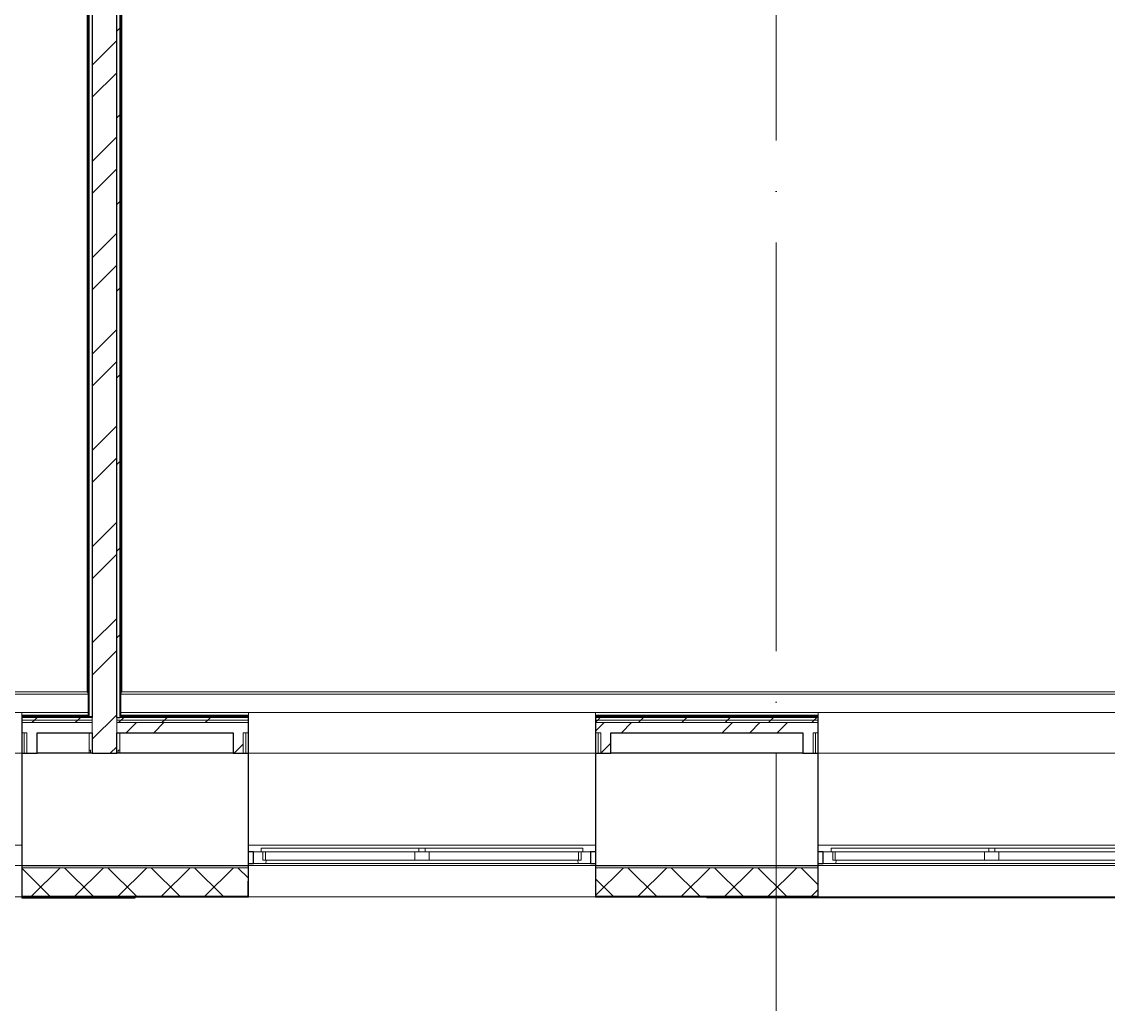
# Model space of a CAD drawing. Header units: millimetres. Extents: x -88595 to 880822, y -1054509 to -148035.
# Drawn here: x 154568 to 159889, y -284080 to -279271 of the extents above; entities that cross this region are included whole.
import ezdxf

# ---------------------------------------------------------------- set-up
doc = ezdxf.new("R2010")
doc.units = ezdxf.units.MM
doc.linetypes.add('ADSK_Линия сетки', pattern=[25, 20, -2.5, 0, -2.5])
for name, color, linetype, lineweight in [('_ Окна', 7, 'Continuous', 30), ('Оборудование', 7, 'Continuous', 18), ('Ограждение', 7, 'Continuous', 9), ('Окна', 7, 'Continuous', 9), ('Оси', 7, 'Continuous', 9), ('Стены внутренние', 7, 'Continuous', 18), ('Стены наружные', 7, 'Continuous', 18), ('Стены штриховка', 7, 'Continuous', 9)]:
    doc.layers.add(name, color=color, linetype=linetype, lineweight=lineweight)
pattern_1 = [(180, (215928.69, 665702.34), (-1e-14, -100), [])]

# ---------------------------------------------------------------- blocks, each defined once
blk = doc.blocks.new('1 этаж')
at = {"layer": 'Стены наружные', "lineweight": 9}
h = blk.add_hatch(dxfattribs=at)
h.set_pattern_fill('FP_41', color=256, style=0, pattern_type=2)
h.set_pattern_definition(pattern_1)
h.paths.add_polyline_path([(182042.7, 644902.6), (183317.7, 644902.6), (183317.7, 644912.6), (182042.7, 644912.6)])
h.paths.add_polyline_path([(250165.9, 644902.6), (250742.7, 644902.6), (250742.7, 644912.6), (249457.7, 644912.6), (249457.7, 644902.6)])
h.paths.add_polyline_path([(185017.7, 644902.6), (186167.7, 644902.6), (186167.7, 644912.6), (185017.7, 644912.6)])
h.paths.add_polyline_path([(247295.7, 644902.6), (247757.7, 644902.6), (247757.7, 644912.6), (246657.7, 644912.6), (246657.7, 644902.6)])
h.paths.add_polyline_path([(187867.7, 644902.6), (188997.7, 644902.6), (188997.7, 644912.6), (187867.7, 644912.6)])
h.paths.add_polyline_path([(244425.5, 644902.6), (244957.7, 644902.6), (244957.7, 644912.6), (243882.7, 644912.6), (243882.7, 644902.6)])
h.paths.add_polyline_path([(190697.7, 644902.6), (191807.7, 644902.6), (191807.7, 644912.6), (190697.7, 644912.6)])
h.paths.add_polyline_path([(242182.7, 644902.6), (242182.7, 644912.6), (241087.7, 644912.6), (241087.7, 644902.6), (241555.3, 644902.6)])
h.paths.add_polyline_path([(193507.7, 644902.6), (194597.7, 644902.6), (194597.7, 644912.6), (193507.7, 644912.6)])
h.paths.add_polyline_path([(239387.7, 644902.6), (239387.7, 644912.6), (238282.7, 644912.6), (238282.7, 644902.6), (238685.1, 644902.6)])
h.paths.add_polyline_path([(196297.7, 644902.6), (197427.7, 644902.6), (197427.7, 644912.6), (196297.7, 644912.6)])
h.paths.add_polyline_path([(236532.5, 644902.6), (236582.7, 644902.6), (236582.7, 644912.6), (235502.7, 644912.6), (235502.7, 644902.6), (235814.9, 644902.6)])
h.paths.add_polyline_path([(199127.7, 644902.6), (200247.7, 644902.6), (200247.7, 644912.6), (199127.7, 644912.6)])
h.paths.add_polyline_path([(233802.7, 644902.6), (233802.7, 644912.6), (232727.7, 644912.6), (232727.7, 644902.6), (233662.3, 644902.6)])
h.paths.add_polyline_path([(201947.7, 644902.6), (203017.7, 644902.6), (203017.7, 644912.6), (201947.7, 644912.6)])
h.paths.add_polyline_path([(230792.1, 644902.6), (231027.7, 644902.6), (231027.7, 644912.6), (229927.7, 644912.6), (229927.7, 644902.6), (230074.5, 644902.6)])
h.paths.add_polyline_path([(204717.7, 644902.6), (205817.7, 644902.6), (205817.7, 644912.6), (204717.7, 644912.6)])
h.paths.add_polyline_path([(228227.7, 644902.6), (228227.7, 644912.6), (227127.7, 644912.6), (227127.7, 644902.6), (227921.9, 644902.6)])
h.paths.add_polyline_path([(207517.7, 644902.6), (208647.7, 644902.6), (208647.7, 644912.6), (207517.7, 644912.6)])
h.paths.add_polyline_path([(225427.7, 644902.6), (225427.7, 644912.6), (224347.7, 644912.6), (224347.7, 644902.6), (225051.7, 644902.6)])
h.paths.add_polyline_path([(222181.5, 644902.6), (222647.7, 644902.6), (222647.7, 644912.6), (221547.7, 644912.6), (221547.7, 644902.6), (221549.7, 644902.6)])
h.paths.add_polyline_path([(210347.7, 644902.6), (211457.7, 644902.6), (211457.7, 644912.6), (210347.7, 644912.6)])
h.paths.add_polyline_path([(219845.7, 644902.6), (219847.7, 644902.6), (219847.7, 644912.6), (218807.7, 644912.6), (218808.7, 644902.6), (219670.1, 644902.6)])
h.paths.add_polyline_path([(213157.7, 644902.6), (214267.7, 644902.6), (214267.7, 644912.6), (213157.7, 644912.6)])
h.paths.add_polyline_path([(217107.7, 644902.6), (217107.7, 644912.6), (215967.7, 644912.6), (215968.7, 644902.6), (216957.7, 644902.6)])
h = blk.add_hatch(dxfattribs=at)
h.set_pattern_fill('FP_42', color=256, style=0, pattern_type=2)
h.set_pattern_definition(pattern_1)
h.paths.add_polyline_path([(182042.7, 644902.6), (183317.7, 644902.6), (183317.7, 644912.6), (182042.7, 644912.6)])
h.paths.add_polyline_path([(250166.6, 644902.6), (250742.7, 644902.6), (250742.7, 644912.6), (249457.7, 644912.6), (249457.7, 644902.6)])
h.paths.add_polyline_path([(185017.7, 644902.6), (186167.7, 644902.6), (186167.7, 644912.6), (185017.7, 644912.6)])
h.paths.add_polyline_path([(247296.4, 644902.6), (247757.7, 644902.6), (247757.7, 644912.6), (246657.7, 644912.6), (246657.7, 644902.6)])
h.paths.add_polyline_path([(187867.7, 644902.6), (188997.7, 644902.6), (188997.7, 644912.6), (187867.7, 644912.6)])
h.paths.add_polyline_path([(244426.2, 644902.6), (244957.7, 644902.6), (244957.7, 644912.6), (243882.7, 644912.6), (243882.7, 644902.6)])
h.paths.add_polyline_path([(190697.7, 644902.6), (191807.7, 644902.6), (191807.7, 644912.6), (190697.7, 644912.6)])
h.paths.add_polyline_path([(242182.7, 644902.6), (242182.7, 644912.6), (241087.7, 644912.6), (241087.7, 644902.6), (241556, 644902.6)])
h.paths.add_polyline_path([(193507.7, 644902.6), (194597.7, 644902.6), (194597.7, 644912.6), (193507.7, 644912.6)])
h.paths.add_polyline_path([(239387.7, 644902.6), (239387.7, 644912.6), (238282.7, 644912.6), (238282.7, 644902.6), (238685.8, 644902.6)])
h.paths.add_polyline_path([(196297.7, 644902.6), (197427.7, 644902.6), (197427.7, 644912.6), (196297.7, 644912.6)])
h.paths.add_polyline_path([(236533.1, 644902.6), (236582.7, 644902.6), (236582.7, 644912.6), (235502.7, 644912.6), (235502.7, 644902.6), (235815.6, 644902.6)])
h.paths.add_polyline_path([(199127.7, 644902.6), (200247.7, 644902.6), (200247.7, 644912.6), (199127.7, 644912.6)])
h.paths.add_polyline_path([(233802.7, 644902.6), (233802.7, 644912.6), (232727.7, 644912.6), (232727.7, 644902.6), (233662.9, 644902.6)])
h.paths.add_polyline_path([(201947.7, 644902.6), (203017.7, 644902.6), (203017.7, 644912.6), (201947.7, 644912.6)])
h.paths.add_polyline_path([(230792.7, 644902.6), (231027.7, 644902.6), (231027.7, 644912.6), (229927.7, 644912.6), (229927.7, 644902.6), (230075.2, 644902.6)])
h.paths.add_polyline_path([(204717.7, 644902.6), (205817.7, 644902.6), (205817.7, 644912.6), (204717.7, 644912.6)])
h.paths.add_polyline_path([(228227.7, 644902.6), (228227.7, 644912.6), (227127.7, 644912.6), (227127.7, 644902.6), (227922.5, 644902.6)])
h.paths.add_polyline_path([(207517.7, 644902.6), (208647.7, 644902.6), (208647.7, 644912.6), (207517.7, 644912.6)])
h.paths.add_polyline_path([(225427.7, 644902.6), (225427.7, 644912.6), (224347.7, 644912.6), (224347.7, 644902.6), (225052.3, 644902.6)])
h.paths.add_polyline_path([(222182.1, 644902.6), (222647.7, 644902.6), (222647.7, 644912.6), (221547.7, 644912.6), (221547.7, 644902.6), (221549.7, 644902.6)])
h.paths.add_polyline_path([(210347.7, 644902.6), (211457.7, 644902.6), (211457.7, 644912.6), (210347.7, 644912.6)])
h.paths.add_polyline_path([(219845.7, 644902.6), (219847.7, 644902.6), (219847.7, 644912.6), (218807.7, 644912.6), (218808.7, 644902.6), (219670.6, 644902.6)])
h.paths.add_polyline_path([(213157.7, 644902.6), (214267.7, 644902.6), (214267.7, 644912.6), (213157.7, 644912.6)])
h.paths.add_polyline_path([(217107.7, 644902.6), (217107.7, 644912.6), (215967.7, 644912.6), (215968.7, 644902.6), (216957.7, 644902.6)])
h = blk.add_hatch(dxfattribs=at)
h.set_pattern_fill('FP_42', color=256, style=0, pattern_type=2)
h.set_pattern_definition([(180, (215928.69, 665702.34), (-1e-14, -100), [])])
h.paths.add_polyline_path([(182042.7, 644902.6), (183317.7, 644902.6), (183317.7, 644912.6), (182042.7, 644912.6)])
h.paths.add_polyline_path([(250166.6, 644902.6), (250742.7, 644902.6), (250742.7, 644912.6), (249457.7, 644912.6), (249457.7, 644902.6)])
h.paths.add_polyline_path([(185017.7, 644902.6), (186167.7, 644902.6), (186167.7, 644912.6), (185017.7, 644912.6)])
h.paths.add_polyline_path([(247296.4, 644902.6), (247757.7, 644902.6), (247757.7, 644912.6), (246657.7, 644912.6), (246657.7, 644902.6)])
h.paths.add_polyline_path([(187867.7, 644902.6), (188997.7, 644902.6), (188997.7, 644912.6), (187867.7, 644912.6)])
h.paths.add_polyline_path([(244426.2, 644902.6), (244957.7, 644902.6), (244957.7, 644912.6), (243882.7, 644912.6), (243882.7, 644902.6)])
h.paths.add_polyline_path([(190697.7, 644902.6), (191807.7, 644902.6), (191807.7, 644912.6), (190697.7, 644912.6)])
h.paths.add_polyline_path([(242182.7, 644902.6), (242182.7, 644912.6), (241087.7, 644912.6), (241087.7, 644902.6), (241556, 644902.6)])
h.paths.add_polyline_path([(193507.7, 644902.6), (194597.7, 644902.6), (194597.7, 644912.6), (193507.7, 644912.6)])
h.paths.add_polyline_path([(239387.7, 644902.6), (239387.7, 644912.6), (238282.7, 644912.6), (238282.7, 644902.6), (238685.8, 644902.6)])
h.paths.add_polyline_path([(196297.7, 644902.6), (197427.7, 644902.6), (197427.7, 644912.6), (196297.7, 644912.6)])
h.paths.add_polyline_path([(236533.1, 644902.6), (236582.7, 644902.6), (236582.7, 644912.6), (235502.7, 644912.6), (235502.7, 644902.6), (235815.6, 644902.6)])
h.paths.add_polyline_path([(199127.7, 644902.6), (200247.7, 644902.6), (200247.7, 644912.6), (199127.7, 644912.6)])
h.paths.add_polyline_path([(233802.7, 644902.6), (233802.7, 644912.6), (232727.7, 644912.6), (232727.7, 644902.6), (233662.9, 644902.6)])
h.paths.add_polyline_path([(201947.7, 644902.6), (203017.7, 644902.6), (203017.7, 644912.6), (201947.7, 644912.6)])
h.paths.add_polyline_path([(230792.7, 644902.6), (231027.7, 644902.6), (231027.7, 644912.6), (229927.7, 644912.6), (229927.7, 644902.6), (230075.2, 644902.6)])
h.paths.add_polyline_path([(204717.7, 644902.6), (205817.7, 644902.6), (205817.7, 644912.6), (204717.7, 644912.6)])
h.paths.add_polyline_path([(228227.7, 644902.6), (228227.7, 644912.6), (227127.7, 644912.6), (227127.7, 644902.6), (227922.5, 644902.6)])
h.paths.add_polyline_path([(207517.7, 644902.6), (208647.7, 644902.6), (208647.7, 644912.6), (207517.7, 644912.6)])
h.paths.add_polyline_path([(225427.7, 644902.6), (225427.7, 644912.6), (224347.7, 644912.6), (224347.7, 644902.6), (225052.3, 644902.6)])
h.paths.add_polyline_path([(222182.1, 644902.6), (222647.7, 644902.6), (222647.7, 644912.6), (221547.7, 644912.6), (221547.7, 644902.6), (221549.7, 644902.6)])
h.paths.add_polyline_path([(210347.7, 644902.6), (211457.7, 644902.6), (211457.7, 644912.6), (210347.7, 644912.6)])
h.paths.add_polyline_path([(219845.7, 644902.6), (219847.7, 644902.6), (219847.7, 644912.6), (218807.7, 644912.6), (218808.7, 644902.6), (219670.6, 644902.6)])
h.paths.add_polyline_path([(213157.7, 644902.6), (214267.7, 644902.6), (214267.7, 644912.6), (213157.7, 644912.6)])
h.paths.add_polyline_path([(217107.7, 644902.6), (217107.7, 644912.6), (215967.7, 644912.6), (215968.7, 644902.6), (216957.7, 644902.6)])
at = {"layer": '_ Окна'}
for p, q in [((191832.7, 644980.6), (191807.7, 644980.6)), ((191832.7, 644922.6), (191832.7, 644980.6)), ((193507.7, 644980.6), (193482.7, 644980.6)), ((193482.7, 644980.6), (193482.7, 644922.6)), ((194622.7, 644980.6), (194597.7, 644980.6)), ((194622.7, 644922.6), (194622.7, 644980.6)), ((191807.7, 644922.6), (191832.7, 644922.6)), ((193482.7, 644922.6), (193507.7, 644922.6)), ((194597.7, 644922.6), (194622.7, 644922.6))]:
    blk.add_line(p, q, dxfattribs=at)
at = {"layer": '_ Окна', "lineweight": 18}
for p, q in [((191870.7, 644980.6), (191832.7, 644980.6)), ((191832.7, 644980.6), (191832.7, 644922.6)), ((191878.7, 644939.6), (191878.7, 644980.6)), ((193436.7, 644980.6), (193436.7, 644939.6)), ((193482.7, 644980.6), (193444.7, 644980.6)), ((193482.7, 644922.6), (193482.7, 644980.6)), ((194660.7, 644980.6), (194622.7, 644980.6)), ((194622.7, 644980.6), (194622.7, 644922.6)), ((194668.7, 644939.6), (194668.7, 644980.6)), ((191832.7, 644922.6), (191892.2, 644922.6)), ((191890.7, 644939.6), (191878.7, 644939.6)), ((191892.2, 644922.6), (191896.7, 644939.6)), ((193418.7, 644939.6), (193423.3, 644922.6)), ((193423.3, 644922.6), (193482.7, 644922.6)), ((193436.7, 644939.6), (193424.7, 644939.6)), ((194622.7, 644922.6), (194682.2, 644922.6)), ((194680.7, 644939.6), (194668.7, 644939.6)), ((194682.2, 644922.6), (194686.7, 644939.6))]:
    blk.add_line(p, q, dxfattribs=at)
at = {"layer": 'Ограждение'}
for p, q in [((191017.7, 651397.6), (191017.7, 645762.6)), ((191187.7, 645762.6), (191187.7, 651067.8)), ((191022.7, 645752.6), (183240.7, 645752.6)), ((183245.7, 645762.6), (191017.7, 645762.6)), ((191022.7, 645757.6), (191017.7, 645762.6)), ((191187.7, 645762.6), (191182.6, 645757.5)), ((191182.6, 645752.6), (199377.8, 645752.6)), ((199372.7, 645762.6), (191187.7, 645762.6)), ((183240.7, 645662.6), (191022.7, 645662.6)), ((188997.7, 645662.6), (190697.7, 645662.6)), ((190697.7, 645662.6), (190697.7, 645647.6)), ((191182.7, 645662.6), (199377.7, 645662.6)), ((191807.7, 645647.6), (191807.7, 645662.6)), ((191807.7, 645662.6), (193507.7, 645662.6)), ((193507.7, 645662.6), (193507.7, 645647.6)), ((194597.7, 645647.6), (194597.7, 645662.6)), ((194597.7, 645662.6), (196297.7, 645662.6)), ((191027.7, 645562.6), (191027.7, 645462.6)), ((191177.7, 645462.6), (191177.7, 645562.6)), ((188997.7, 645462.6), (190697.7, 645462.6)), ((191807.7, 645462.6), (193507.7, 645462.6)), ((194597.7, 645462.6), (196297.7, 645462.6)), ((188997.7, 645012.6), (190697.7, 645012.6)), ((191807.7, 645012.6), (193507.7, 645012.6)), ((194597.7, 645012.6), (196297.7, 645012.6))]:
    blk.add_line(p, q, dxfattribs=at)
at = {"layer": 'Окна'}
for p, q in [((191870.7, 644997.6), (192642.7, 644997.6)), ((191870.7, 644980.6), (191870.7, 644997.6)), ((192642.7, 644980.6), (191870.7, 644980.6)), ((191890.7, 644939.6), (191890.7, 644980.6)), ((192622.7, 644980.6), (192622.7, 644939.6)), ((192642.7, 644997.6), (192672.7, 644997.6)), ((192642.7, 644997.6), (192642.7, 644980.6)), ((192672.7, 644980.6), (192642.7, 644980.6)), ((192672.7, 644997.6), (193444.7, 644997.6)), ((192672.7, 644980.6), (192672.7, 644997.6)), ((193444.7, 644980.6), (192672.7, 644980.6)), ((192692.7, 644939.6), (192692.7, 644980.6)), ((193424.7, 644980.6), (193424.7, 644939.6)), ((193444.7, 644997.6), (193444.7, 644980.6)), ((194660.7, 644997.6), (195432.7, 644997.6)), ((194660.7, 644980.6), (194660.7, 644997.6)), ((195432.7, 644980.6), (194660.7, 644980.6)), ((194680.7, 644939.6), (194680.7, 644980.6)), ((195412.7, 644980.6), (195412.7, 644939.6)), ((195432.7, 644997.6), (195462.7, 644997.6)), ((195432.7, 644997.6), (195432.7, 644980.6)), ((195462.7, 644980.6), (195432.7, 644980.6)), ((195462.7, 644997.6), (196234.7, 644997.6)), ((195462.7, 644980.6), (195462.7, 644997.6)), ((196234.7, 644980.6), (195462.7, 644980.6)), ((195482.7, 644939.6), (195482.7, 644980.6)), ((192622.7, 644939.6), (191890.7, 644939.6)), ((191892.2, 644922.6), (193423.3, 644922.6)), ((192692.7, 644939.6), (192622.7, 644939.6)), ((193424.7, 644939.6), (192692.7, 644939.6)), ((195412.7, 644939.6), (194680.7, 644939.6)), ((194682.2, 644922.6), (196213.3, 644922.6)), ((195482.7, 644939.6), (195412.7, 644939.6)), ((196214.7, 644939.6), (195482.7, 644939.6))]:
    blk.add_line(p, q, dxfattribs=at)
at = {"layer": 'Оси', "linetype": 'ADSK_Линия сетки', "ltscale": 100}
for p, q in [((194392.7, 662962.6), (194392.7, 631836.5)), ((252460, 645462.6), (175520.4, 645462.6))]:
    blk.add_line(p, q, dxfattribs=at)
at = {"layer": 'Стены внутренние', "lineweight": 30}
for p, q in [((190697.7, 645462.6), (190697.7, 644912.6)), ((191042.7, 645462.6), (190772.7, 645462.6)), ((191732.7, 645462.6), (191162.7, 645462.6)), ((191807.7, 644912.6), (191807.7, 645462.6)), ((193507.7, 645462.6), (193507.7, 644912.6)), ((194522.7, 645462.6), (193582.7, 645462.6)), ((194597.7, 644912.6), (194597.7, 645462.6)), ((190697.7, 644912.6), (191807.7, 644912.6)), ((190697.7, 644902.6), (190697.7, 644760.6)), ((191807.7, 644760.6), (191807.7, 644902.6)), ((193507.7, 644912.6), (194597.7, 644912.6)), ((193507.7, 644902.6), (193507.7, 644760.6)), ((194597.7, 644760.6), (194597.7, 644902.6)), ((190697.7, 644760.6), (191807.7, 644760.6)), ((193507.7, 644760.6), (194597.7, 644760.6))]:
    blk.add_line(p, q, dxfattribs=at)
at = {"layer": 'Стены внутренние'}
for p, q in [((190697.7, 644912.6), (188997.7, 644912.6)), ((193507.7, 644912.6), (191807.7, 644912.6)), ((196297.7, 644912.6), (194597.7, 644912.6)), ((190697.7, 644760.6), (188997.7, 644760.6)), ((193507.7, 644760.6), (191807.7, 644760.6))]:
    blk.add_line(p, q, dxfattribs=at)
at = {"layer": 'Стены внутренние', "linetype": 'Continuous', "lineweight": 9}
for p, q in [((190835.8, 644762.6), (190697.7, 644900.7)), ((190746.3, 644762.6), (190886.3, 644902.6)), ((191047.9, 644762.6), (190907.9, 644902.6)), ((190958.4, 644762.6), (191098.4, 644902.6)), ((191260, 644762.6), (191120, 644902.6)), ((191170.6, 644762.6), (191310.6, 644902.6)), ((191472.2, 644762.6), (191332.2, 644902.6)), ((191382.7, 644762.6), (191522.7, 644902.6)), ((191684.3, 644762.6), (191544.3, 644902.6)), ((191594.8, 644762.6), (191734.8, 644902.6)), ((191807.7, 644851.3), (191756.4, 644902.6)), ((193509.7, 644768.3), (193644, 644902.6)), ((193805.6, 644762.6), (193665.6, 644902.6)), ((193716.2, 644762.6), (193856.2, 644902.6)), ((194017.7, 644762.6), (193877.7, 644902.6)), ((193928.3, 644762.6), (194068.3, 644902.6)), ((194229.9, 644762.6), (194089.9, 644902.6)), ((194140.4, 644762.6), (194280.4, 644902.6)), ((194442, 644762.6), (194302, 644902.6)), ((194352.6, 644762.6), (194492.6, 644902.6)), ((194595.7, 644821), (194514.1, 644902.6)), ((193593.5, 644762.6), (193507.7, 644848.4)), ((194564.7, 644762.6), (194595.7, 644793.6)), ((190894.1, 644760.6), (190893, 644762.6)), ((191246.1, 644760.6), (191244.9, 644762.6)), ((191460, 644762.6), (191458.9, 644760.6)), ((194275.6, 644762.6), (194274.5, 644760.6))]:
    blk.add_line(p, q, dxfattribs=at)
at = {"layer": 'Стены наружные', "lineweight": 30}
for p, q in [((191022.7, 651397.6), (191022.7, 645647.6)), ((191042.7, 651417.6), (191042.7, 645637.6)), ((191162.7, 645637.6), (191162.7, 651097.6)), ((191182.7, 645647.6), (191182.7, 651067.6)), ((190697.7, 645647.6), (190697.7, 645462.6)), ((191022.7, 645647.6), (190697.7, 645647.6)), ((191027.7, 645642.6), (191022.7, 645642.6)), ((191182.7, 645642.6), (191177.7, 645642.6)), ((191807.7, 645647.6), (191182.7, 645647.6)), ((191807.7, 645462.6), (191807.7, 645647.6)), ((193507.7, 645647.6), (193507.7, 645462.6)), ((194597.7, 645647.6), (193507.7, 645647.6)), ((194597.7, 645462.6), (194597.7, 645647.6)), ((191162.7, 645637.6), (191177.7, 645637.6)), ((190772.7, 645562.6), (191042.7, 645562.6)), ((190772.7, 645462.6), (190772.7, 645562.6)), ((191042.7, 645562.6), (191042.7, 645462.6)), ((191162.7, 645462.6), (191162.7, 645562.6)), ((191162.7, 645562.6), (191732.7, 645562.6)), ((191732.7, 645562.6), (191732.7, 645462.6)), ((193582.7, 645562.6), (194522.7, 645562.6)), ((193582.7, 645462.6), (193582.7, 645562.6)), ((194522.7, 645562.6), (194522.7, 645462.6)), ((190697.7, 645462.6), (190772.7, 645462.6)), ((191042.7, 645462.6), (191162.7, 645462.6)), ((191732.7, 645462.6), (191807.7, 645462.6)), ((193507.7, 645462.6), (193582.7, 645462.6)), ((194522.7, 645462.6), (194597.7, 645462.6)), ((190697.7, 644912.6), (190697.7, 644902.6)), ((191807.7, 644902.6), (191807.7, 644912.6)), ((193507.7, 644912.6), (193507.7, 644902.6)), ((194597.7, 644902.6), (194597.7, 644912.6)), ((191252.7, 644760.6), (190697.7, 644760.6)), ((190697.7, 644760.6), (190697.7, 644755.6)), ((190697.7, 644755.6), (191252.7, 644755.6)), ((191252.7, 644755.6), (191252.7, 644760.6))]:
    blk.add_line(p, q, dxfattribs=at)
at = {"layer": 'Стены наружные', "linetype": 'Continuous', "lineweight": 9}
for p, q in [((191022.7, 648998.8), (191027.7, 649003.8)), ((191162.7, 648997.4), (191177.7, 649012.4)), ((191177.7, 649012.4), (191182.7, 649017.4)), ((191042.7, 648831.2), (191162.7, 648951.2)), ((191177.7, 648941.7), (191182.7, 648946.7)), ((191022.7, 648928.1), (191027.7, 648933.1)), ((191022.7, 648857.4), (191027.7, 648862.4)), ((191177.7, 648871), (191182.7, 648876)), ((191022.7, 648786.7), (191027.7, 648791.7)), ((191042.7, 648674.1), (191162.7, 648794.1)), ((191177.7, 648800.2), (191182.7, 648805.2)), ((191177.7, 648729.5), (191182.7, 648734.5)), ((191022.7, 648716), (191027.7, 648721)), ((191022.7, 648645.2), (191027.7, 648650.2)), ((191177.7, 648658.8), (191182.7, 648663.8)), ((191022.7, 648574.5), (191027.7, 648579.5)), ((191162.7, 648573.1), (191177.7, 648588.1)), ((191177.7, 648588.1), (191182.7, 648593.1)), ((191177.7, 648517.4), (191182.7, 648522.4)), ((191022.7, 648503.8), (191027.7, 648508.8)), ((191042.7, 648359.8), (191162.7, 648479.8)), ((191022.7, 648433.1), (191027.7, 648438.1)), ((191177.7, 648446.7), (191182.7, 648451.7)), ((191022.7, 648362.4), (191027.7, 648367.4)), ((191177.7, 648376), (191182.7, 648381)), ((191042.7, 648202.6), (191162.7, 648322.6)), ((191177.7, 648305.3), (191182.7, 648310.3)), ((191022.7, 648291.7), (191027.7, 648296.7)), ((191022.7, 648221), (191027.7, 648226)), ((191177.7, 648234.6), (191182.7, 648239.6)), ((191022.7, 648150.3), (191027.7, 648155.3)), ((191162.7, 648148.8), (191177.7, 648163.8)), ((191177.7, 648163.8), (191182.7, 648168.8)), ((191177.7, 648093.1), (191182.7, 648098.1)), ((191022.7, 648079.6), (191027.7, 648084.6)), ((191022.7, 648008.8), (191027.7, 648013.8)), ((191042.7, 647888.3), (191162.7, 648008.3)), ((191177.7, 648022.4), (191182.7, 648027.4)), ((191022.7, 647938.1), (191027.7, 647943.1)), ((191177.7, 647951.7), (191182.7, 647956.7)), ((191177.7, 647881), (191182.7, 647886)), ((191022.7, 647867.4), (191027.7, 647872.4)), ((191042.7, 647731.2), (191162.7, 647851.2)), ((191022.7, 647796.7), (191027.7, 647801.7)), ((191177.7, 647810.3), (191182.7, 647815.3)), ((191022.7, 647726), (191027.7, 647731)), ((191162.7, 647724.6), (191177.7, 647739.6)), ((191177.7, 647739.6), (191182.7, 647744.6)), ((191177.7, 647668.9), (191182.7, 647673.9)), ((191022.7, 647655.3), (191027.7, 647660.3)), ((191022.7, 647584.6), (191027.7, 647589.6)), ((191177.7, 647598.2), (191182.7, 647603.2)), ((191022.7, 647513.9), (191027.7, 647518.9)), ((191042.7, 647416.8), (191162.7, 647536.8)), ((191177.7, 647527.5), (191182.7, 647532.5)), ((191177.7, 647456.7), (191182.7, 647461.7)), ((191022.7, 647443.2), (191027.7, 647448.2)), ((191022.7, 647372.5), (191027.7, 647377.5)), ((191042.7, 647259.7), (191162.7, 647379.7)), ((191177.7, 647386), (191182.7, 647391)), ((191022.7, 647301.7), (191027.7, 647306.7)), ((191162.7, 647300.3), (191177.7, 647315.3)), ((191177.7, 647315.3), (191182.7, 647320.3)), ((191177.7, 647244.6), (191182.7, 647249.6)), ((191022.7, 647231), (191027.7, 647236)), ((191022.7, 647160.3), (191027.7, 647165.3)), ((191177.7, 647173.9), (191182.7, 647178.9)), ((191022.7, 647089.6), (191027.7, 647094.6)), ((191177.7, 647103.2), (191182.7, 647108.2)), ((191042.7, 646945.4), (191162.7, 647065.4)), ((191177.7, 647032.5), (191182.7, 647037.5)), ((191022.7, 647018.9), (191027.7, 647023.9)), ((191022.7, 646948.2), (191027.7, 646953.2)), ((191177.7, 646961.8), (191182.7, 646966.8)), ((191022.7, 646877.5), (191027.7, 646882.5)), ((191042.7, 646788.2), (191162.7, 646908.2)), ((191162.7, 646876.1), (191177.7, 646891.1)), ((191177.7, 646891.1), (191182.7, 646896.1)), ((191177.7, 646820.3), (191182.7, 646825.3)), ((191022.7, 646806.8), (191027.7, 646811.8)), ((191022.7, 646736.1), (191027.7, 646741.1)), ((191177.7, 646749.6), (191182.7, 646754.6)), ((191022.7, 646665.3), (191027.7, 646670.3)), ((191177.7, 646678.9), (191182.7, 646683.9)), ((191177.7, 646608.2), (191182.7, 646613.2)), ((191022.7, 646594.6), (191027.7, 646599.6)), ((191042.7, 646473.9), (191162.7, 646593.9)), ((191022.7, 646523.9), (191027.7, 646528.9)), ((191177.7, 646537.5), (191182.7, 646542.5)), ((191022.7, 646453.2), (191027.7, 646458.2)), ((191162.7, 646451.8), (191177.7, 646466.8)), ((191177.7, 646466.8), (191182.7, 646471.8)), ((191022.7, 646382.5), (191027.7, 646387.5)), ((191042.7, 646316.8), (191162.7, 646436.8)), ((191177.7, 646396.1), (191182.7, 646401.1)), ((191022.7, 646311.8), (191027.7, 646316.8)), ((191177.7, 646325.4), (191182.7, 646330.4)), ((191022.7, 646241.1), (191027.7, 646246.1)), ((191177.7, 646254.7), (191182.7, 646259.7)), ((191022.7, 646170.4), (191027.7, 646175.4)), ((191177.7, 646183.9), (191182.7, 646188.9)), ((191042.7, 646002.5), (191162.7, 646122.5)), ((191022.7, 646099.7), (191027.7, 646104.7)), ((191177.7, 646113.2), (191182.7, 646118.2)), ((191022.7, 646028.9), (191027.7, 646033.9)), ((191162.7, 646027.5), (191177.7, 646042.5)), ((191177.7, 646042.5), (191182.7, 646047.5)), ((191022.7, 645958.2), (191027.7, 645963.2)), ((191042.7, 645845.3), (191162.7, 645965.3)), ((191177.7, 645971.8), (191182.7, 645976.8)), ((191022.7, 645887.5), (191027.7, 645892.5)), ((191177.7, 645901.1), (191182.7, 645906.1)), ((191022.7, 645816.8), (191027.7, 645821.8)), ((191177.7, 645830.4), (191182.7, 645835.4)), ((191022.7, 645746.1), (191027.7, 645751.1)), ((191177.7, 645759.7), (191182.7, 645764.7)), ((190707.1, 645642.6), (190712.1, 645647.6)), ((190772.8, 645637.6), (190777.8, 645642.6)), ((190777.8, 645642.6), (190782.8, 645647.6)), ((190848.5, 645642.6), (190853.5, 645647.6)), ((190919.2, 645642.6), (190924.2, 645647.6)), ((190989.9, 645642.6), (190994.9, 645647.6)), ((191022.7, 645675.4), (191027.7, 645680.4)), ((191042.7, 645531), (191162.7, 645651)), ((191177.7, 645689), (191182.7, 645694)), ((191197.1, 645637.6), (191202.1, 645642.6)), ((191202.1, 645642.6), (191207.1, 645647.6)), ((191272.8, 645642.6), (191277.8, 645647.6)), ((191343.5, 645642.6), (191348.5, 645647.6)), ((191414.2, 645642.6), (191419.2, 645647.6)), ((191484.9, 645642.6), (191489.9, 645647.6)), ((191555.6, 645642.6), (191560.6, 645647.6)), ((191621.3, 645637.6), (191626.3, 645642.6)), ((191626.3, 645642.6), (191631.3, 645647.6)), ((191697, 645642.6), (191702, 645647.6)), ((191767.7, 645642.6), (191772.7, 645647.6)), ((193535.5, 645642.6), (193540.5, 645647.6)), ((193606.2, 645642.6), (193611.2, 645647.6)), ((193676.9, 645642.6), (193681.9, 645647.6)), ((193742.6, 645637.6), (193747.6, 645642.6)), ((193747.6, 645642.6), (193752.6, 645647.6)), ((193818.3, 645642.6), (193823.3, 645647.6)), ((193889.1, 645642.6), (193894.1, 645647.6)), ((193959.8, 645642.6), (193964.8, 645647.6)), ((194030.5, 645642.6), (194035.5, 645647.6)), ((194101.2, 645642.6), (194106.2, 645647.6)), ((194166.9, 645637.6), (194171.9, 645642.6)), ((194171.9, 645642.6), (194176.9, 645647.6)), ((194242.6, 645642.6), (194247.6, 645647.6)), ((194313.3, 645642.6), (194318.3, 645647.6)), ((194384, 645642.6), (194389, 645647.6)), ((194454.7, 645642.6), (194459.7, 645647.6)), ((194525.5, 645642.6), (194530.5, 645647.6)), ((194591.2, 645637.6), (194596.2, 645642.6)), ((194596.2, 645642.6), (194597.7, 645644.2)), ((190747.8, 645612.6), (190760.3, 645625.1)), ((190760.3, 645625.1), (190772.8, 645637.6)), ((190959.9, 645612.6), (190972.4, 645625.1)), ((190972.4, 645625.1), (190984.9, 645637.6)), ((191172.1, 645612.6), (191184.6, 645625.1)), ((191184.6, 645625.1), (191197.1, 645637.6)), ((191209, 645562.6), (191259, 645612.6)), ((191344, 645562.6), (191394, 645612.6)), ((191384.2, 645612.6), (191396.7, 645625.1)), ((191396.7, 645625.1), (191409.2, 645637.6)), ((191596.3, 645612.6), (191608.8, 645625.1)), ((191608.8, 645625.1), (191621.3, 645637.6)), ((193507.7, 645614.8), (193518, 645625.1)), ((193507.7, 645571.3), (193549, 645612.6)), ((193518, 645625.1), (193530.5, 645637.6)), ((193633.9, 645562.6), (193683.9, 645612.6)), ((193717.6, 645612.6), (193730.1, 645625.1)), ((193730.1, 645625.1), (193742.6, 645637.6)), ((193929.8, 645612.6), (193942.3, 645625.1)), ((193942.3, 645625.1), (193954.8, 645637.6)), ((194127.4, 645562.6), (194177.4, 645612.6)), ((194141.9, 645612.6), (194154.4, 645625.1)), ((194154.4, 645625.1), (194166.9, 645637.6)), ((194262.3, 645562.6), (194312.3, 645612.6)), ((194354, 645612.6), (194366.5, 645625.1)), ((194366.5, 645625.1), (194379, 645637.6)), ((194397.3, 645562.6), (194447.3, 645612.6)), ((194566.2, 645612.6), (194578.7, 645625.1)), ((194578.7, 645625.1), (194591.2, 645637.6)), ((190697.7, 645562.5), (190697.8, 645562.6)), ((191131.5, 645462.6), (191162.7, 645493.8)), ((191737.4, 645462.6), (191782.7, 645507.9)), ((193533.9, 645462.6), (193582.7, 645511.4)), ((190894.8, 644759.4), (190894.1, 644760.6)), ((191249, 644755.6), (191246.1, 644760.6))]:
    blk.add_line(p, q, dxfattribs=at)
at = {"layer": 'Стены наружные'}
for p, q in [((191027.7, 645477.6), (191035.2, 645477.6)), ((191035.2, 645462.6), (191035.2, 645477.6)), ((191170.2, 645477.6), (191177.7, 645477.6)), ((191170.2, 645462.6), (191170.2, 645477.6)), ((194052.7, 644755.6), (194052.7, 644760.6)), ((196862.7, 644755.6), (194052.7, 644755.6)), ((194597.7, 644760.6), (196297.7, 644760.6)), ((194597.7, 644760.6), (194597.7, 644755.6))]:
    blk.add_line(p, q, dxfattribs=at)
at = {"layer": 'Стены штриховка'}
for p, q in [((191027.7, 645642.6), (191027.7, 651417.6)), ((191177.7, 651097.6), (191177.7, 645642.6)), ((191022.7, 645642.6), (190697.7, 645642.6)), ((191027.7, 645642.6), (191042.7, 645642.6)), ((191807.7, 645642.6), (191182.7, 645642.6)), ((194597.7, 645642.6), (193507.7, 645642.6)), ((190697.7, 645637.6), (191042.7, 645637.6)), ((190697.7, 645625.1), (191042.7, 645625.1)), ((190697.7, 645612.6), (191042.7, 645612.6)), ((191042.7, 645562.6), (191042.7, 645637.6)), ((191162.7, 645637.6), (191162.7, 645562.6)), ((191162.7, 645625.1), (191807.7, 645625.1)), ((191162.7, 645612.6), (191807.7, 645612.6)), ((191177.7, 645637.6), (191807.7, 645637.6)), ((193507.7, 645637.6), (194597.7, 645637.6)), ((193507.7, 645625.1), (194597.7, 645625.1)), ((193507.7, 645612.6), (194597.7, 645612.6)), ((190722.7, 645562.6), (190697.7, 645562.6)), ((190710.2, 645562.6), (190710.2, 645462.6)), ((190722.7, 645562.6), (190722.7, 645462.6)), ((191807.7, 645562.6), (191782.7, 645562.6)), ((191782.7, 645562.6), (191782.7, 645462.6)), ((191795.2, 645562.6), (191795.2, 645462.6)), ((193532.7, 645562.6), (193507.7, 645562.6)), ((193520.2, 645562.6), (193520.2, 645462.6)), ((193532.7, 645562.6), (193532.7, 645462.6)), ((194597.7, 645562.6), (194572.7, 645562.6)), ((194572.7, 645562.6), (194572.7, 645462.6)), ((194585.2, 645562.6), (194585.2, 645462.6)), ((191807.7, 644902.6), (190697.7, 644902.6)), ((194597.7, 644902.6), (193507.7, 644902.6)), ((190699.7, 644836.6), (190697.7, 644836.6)), ((190699.7, 644836.6), (190699.7, 644762.6)), ((191807.7, 644836.6), (191805.7, 644836.6)), ((191805.7, 644762.6), (191805.7, 644836.6)), ((193509.7, 644836.6), (193507.7, 644836.6)), ((193509.7, 644836.6), (193509.7, 644762.6)), ((194597.7, 644836.6), (194595.7, 644836.6)), ((194595.7, 644762.6), (194595.7, 644836.6)), ((190699.7, 644762.6), (191805.7, 644762.6)), ((193509.7, 644762.6), (194595.7, 644762.6))]:
    blk.add_line(p, q, dxfattribs=at)

msp = doc.modelspace()

# ---------------------------------------------------------------- block references
at = {"layer": 'Оборудование', "color": 5, "true_color": 0x0000ff}
msp.add_blockref('1 этаж', (-36129.5, -928314.5), dxfattribs=at)

doc.saveas('drawing.dxf')
